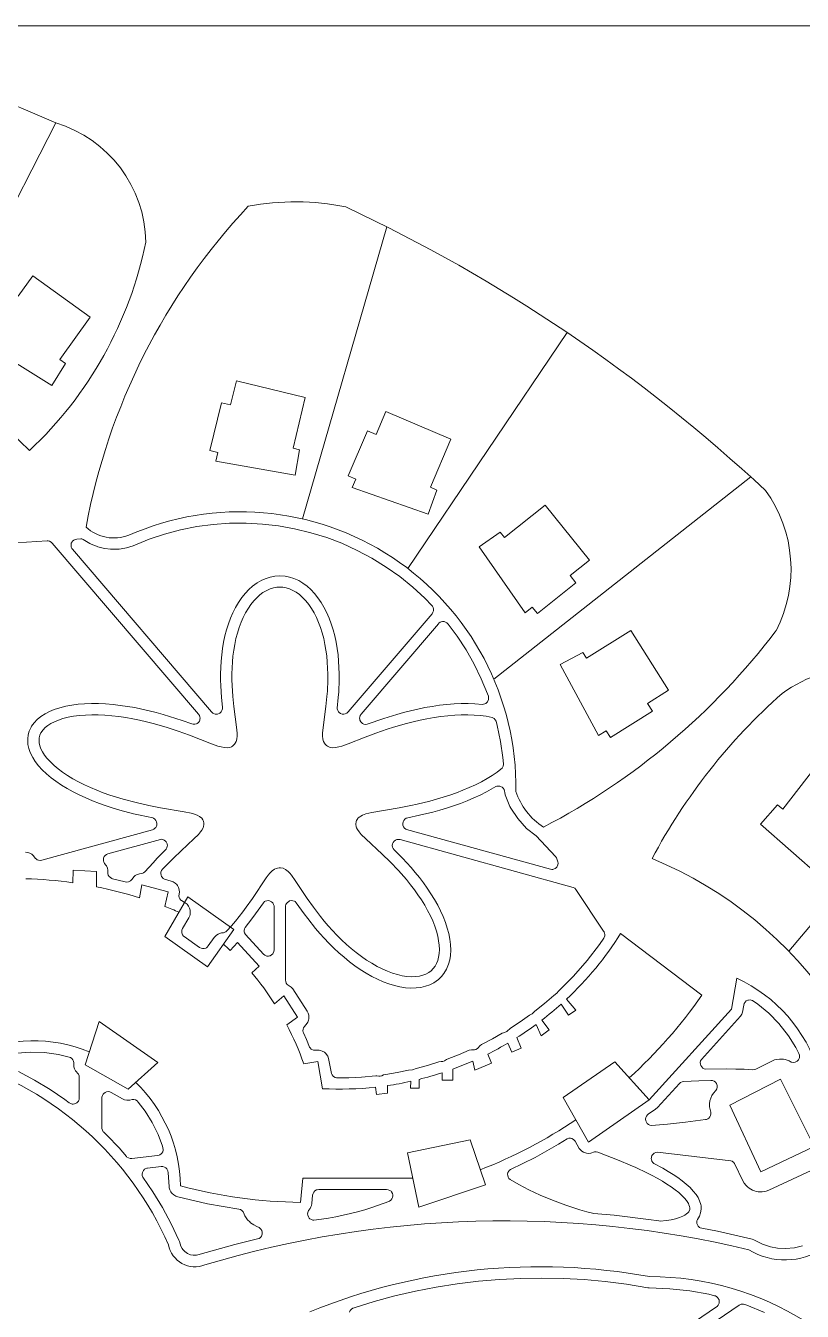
# Model space of a CAD drawing. Header units: inches. Extents: x 36 to 78.3, y 17.3 to 55.9.
# Drawn here: x 48.14 to 63.2, y 30.96 to 55.9 of the extents above; entities that cross this region are included whole.
import ezdxf

# ---------------------------------------------------------------- set-up
doc = ezdxf.new("R2010")
doc.units = ezdxf.units.IN
doc.layers.add('01_ORIGINAL_PLAN', color=7, linetype='CONTINUOUS', lineweight=20)
doc.layers.add('02_CONCEPT_CLOSED_AREAS', color=7, linetype='CONTINUOUS', lineweight=15)

msp = doc.modelspace()

# ---------------------------------------------------------------- linework, layer by layer
at = {"layer": '01_ORIGINAL_PLAN'}
msp.add_line((36.248, 55.9), (71.442, 55.9), dxfattribs=at)
for points in [[(48.726, 54.013), (46.225, 49.126)], [(55.143, 52), (53.51, 46.333)], [(55.552, 45.371), (58.647, 49.945)], [(62.206, 47.145), (57.223, 43.22)], [(66.604, 42.276), (62.941, 37.945)], [(49.053, 39.272), (49.062, 39.519), (49.515, 39.492), (49.513, 39.194)], [(50.35, 38.981), (50.396, 39.232), (50.902, 39.093), (50.842, 38.811)], [(51.286, 38.996), (52.178, 38.364), (51.665, 37.64), (50.837, 38.227), (51.286, 38.996)], [(52.249, 38.111), (52.108, 37.96)], [(52.249, 38.111), (52.668, 37.654), (52.525, 37.523)], [(52.968, 36.924), (53.149, 37.079), (53.413, 36.661), (53.207, 36.514)], [(58.528, 36.918), (58.67, 36.704), (58.814, 36.799), (58.632, 37.014)], [(49.567, 36.583), (50.703, 35.787), (50.129, 35.27), (49.295, 35.742), (49.567, 36.583)], [(58.043, 36.524), (58.141, 36.305), (58.295, 36.419), (58.155, 36.608)], [(57.496, 36.162), (57.572, 35.985), (57.754, 36.063), (57.668, 36.267)], [(56.812, 35.811), (56.853, 35.634), (57.179, 35.773), (57.105, 35.949)], [(53.805, 35.806), (53.533, 35.759)], [(53.805, 35.806), (53.805, 35.806)], [(58.564, 35.106), (59.058, 34.241), (60.235, 35.059), (59.57, 35.799), (58.564, 35.106)], [(55.61, 35.419), (55.608, 35.288), (55.771, 35.288), (55.771, 35.457)], [(56.221, 35.586), (56.221, 35.439), (56.423, 35.439), (56.423, 35.655)], [(54.929, 35.306), (54.944, 35.165), (55.16, 35.189), (55.16, 35.336)], [(53.515, 33.54), (53.473, 33.07)], [(53.515, 33.54), (55.65, 33.54)]]:
    msp.add_lwpolyline(points, dxfattribs=at)
for points in [[(48.804, 49.422), (49.389, 50.246), (48.277, 51.045), (47.995, 50.654), (47.85, 50.758), (47.292, 49.982), (47.421, 49.889), (47.319, 49.747), (48.648, 48.921), (48.911, 49.345)], [(53.327, 47.704), (53.561, 48.687), (52.231, 49.012), (52.116, 48.544), (51.942, 48.586), (51.715, 47.658), (51.87, 47.62), (51.829, 47.45), (53.37, 47.181), (53.455, 47.672)], [(55.995, 46.944), (56.387, 47.876), (55.128, 48.415), (54.938, 47.972), (54.774, 48.042), (54.397, 47.164), (54.544, 47.101), (54.475, 46.94), (55.951, 46.422), (56.116, 46.892)], [(57.426, 45.973), (58.218, 46.601), (59.075, 45.534), (58.699, 45.232), (58.811, 45.092), (58.066, 44.493), (57.966, 44.618), (57.83, 44.508), (56.934, 45.791), (57.343, 46.076)], [(59.019, 43.63), (59.878, 44.165), (60.608, 43.006), (60.2, 42.749), (60.296, 42.598), (59.487, 42.088), (59.402, 42.222), (59.254, 42.129), (58.511, 43.505), (58.949, 43.742)], [(62.827, 40.702), (63.445, 41.502), (64.534, 40.672), (64.241, 40.288), (64.384, 40.18), (63.804, 39.42), (63.677, 39.516), (63.571, 39.377), (62.394, 40.407), (62.722, 40.782)], [(61.796, 34.957), (62.78, 35.461), (63.435, 34.152), (62.399, 33.663)], [(55.549, 34.034), (56.763, 34.283), (57.058, 33.412), (55.766, 32.976)]]:
    msp.add_lwpolyline(points, close=True, dxfattribs=at)
for points in [[(50.14, 46.014, -0.546754), (57.65, 41.045, 0.171391), (58.184, 40.351, 0.171391)], [(60.29, 39.74, -0.089338), (62.813, 42.944, -0.322066), (66.051, 42.944, -0.030946), (69.111, 38.833, -0.044664), (70.78, 33.554, -0.301674), (68.967, 31.144, -0.082145), (65.591, 31.078)], [(60.29, 39.74, -0.300089), (65.18, 32.538)], [(59.849, 35.488, 0.057164), (61.253, 37.088), (59.681, 38.289, -0.064319), (58.632, 37.014, -0.064319)], [(45.692, 38.109, 0.060935), (47.109, 35.956, -0.206423), (49.375, 35.99)], [(59.998, 35.322), (60.235, 35.059), (61.831, 36.816), (61.933, 37.418, -0.214593), (63.522, 35.602, 0.212382), (64.188, 33.517, -0.642649), (62.166, 32.15, 0.132984), (51.615, 31.858, -0.471407), (50.913, 32.245)], [(58.528, 36.918, -0.018836), (58.155, 36.608, -0.018836)], [(58.043, 36.524, -0.017658), (57.668, 36.267, -0.017658)], [(57.496, 36.162, -0.017305), (57.105, 35.949, -0.017305)], [(54.929, 35.306, -0.040089), (53.897, 35.276), (53.805, 35.806)], [(56.812, 35.811, -0.016254), (56.423, 35.655, -0.016254)], [(56.221, 35.586, -0.018166), (55.771, 35.457, -0.018166)], [(50.274, 35.4, -0.198705), (51.143, 33.392, 0.063223), (53.473, 33.07)], [(55.61, 35.419, -0.017778), (55.16, 35.336, -0.017778)], [(56.959, 33.703, 0.056142), (58.811, 34.673)], [(53.65, 30.945, -0.14301), (60.243, 31.63, -0.286424), (65.36, 28.431), (66.481, 23.89, -0.272091), (64.9, 18.954), (63.661, 17.533)]]:
    msp.add_lwpolyline(points, format="xyb", dxfattribs=at)
for centre, radius, start, end in [((41.139, 37.317), 18.339, 65.5622, 90.1344), ((48.026, 51.672), 2.444, 0.7167, 73.3418), ((61.436, 43.951), 12.326, 136.7478, 169.6154), ((53.373, 47.535), 4.948, 78.6004, 100.6499), ((40.939, 23.771), 31.601, 47.0054, 64.8874), ((43.034, 53.196), 7.583, 313.0815, 348.6437), ((42.751, 42.34), 7.624, 44.2289, 105.6047), ((60.387, 45.356), 2.599, 332.6099, 36.0186), ((49.852, 46.755), 0.794, 227.0981, 291.2465), ((51.961, 52.291), 13.465, 297.5281, 322.8549), ((47.898, 31.093), 8.26, 81.9573, 88.3074), ((47.898, 31.093), 8.26, 72.7279, 78.7214), ((47.898, 31.093), 8.26, 67.0855, 69.118), ((48.363, 33.974), 5.47, 46.7825, 48.644), ((48.363, 33.974), 5.47, 32.6388, 40.4465), ((48.363, 33.974), 5.47, 19.0436, 27.6609), ((44.996, 29.643), 6.464, 23.734, 72.5429)]:
    msp.add_arc(centre, radius, start, end, dxfattribs=at)
at = {"layer": '02_CONCEPT_CLOSED_AREAS'}
for points in [[(49.212, 45.945), (49.228, 45.943), (49.258, 45.932), (49.383, 45.856), (49.41, 45.842), (49.512, 45.8), (49.541, 45.79), (49.647, 45.762), (49.677, 45.756), (49.786, 45.743), (49.816, 45.742), (49.927, 45.744), (49.957, 45.746), (50.067, 45.764), (50.097, 45.771), (50.223, 45.811), (50.535, 45.937), (50.836, 46.037), (51.147, 46.119), (51.461, 46.181), (51.777, 46.224), (52.095, 46.247), (52.42, 46.249), (52.737, 46.232), (53.045, 46.197), (53.358, 46.141), (53.675, 46.064), (53.98, 45.969), (54.272, 45.858), (54.572, 45.721), (54.858, 45.569), (55.135, 45.397), (55.396, 45.213), (55.648, 45.01), (55.885, 44.792), (56.019, 44.653), (56.029, 44.641), (56.045, 44.613), (56.052, 44.581), (56.051, 44.549), (56.041, 44.519), (56.024, 44.492), (54.394, 42.586), (54.37, 42.564), (54.341, 42.55), (54.31, 42.544), (54.278, 42.546), (54.247, 42.557), (54.221, 42.575), (54.21, 42.587), (54.193, 42.614), (54.184, 42.645), (54.183, 42.661), (54.203, 42.867), (54.212, 42.979), (54.221, 43.206), (54.221, 43.328), (54.218, 43.447), (54.211, 43.569), (54.199, 43.692), (54.182, 43.817), (54.161, 43.939), (54.135, 44.06), (54.104, 44.179), (54.068, 44.294), (54.027, 44.405), (53.976, 44.519), (53.927, 44.616), (53.872, 44.711), (53.809, 44.802), (53.742, 44.885), (53.671, 44.961), (53.598, 45.026), (53.517, 45.087), (53.436, 45.134), (53.339, 45.178), (53.258, 45.203), (53.171, 45.22), (53.062, 45.227), (52.974, 45.221), (52.883, 45.203), (52.803, 45.178), (52.719, 45.141), (52.632, 45.091), (52.543, 45.026), (52.47, 44.961), (52.405, 44.892), (52.336, 44.807), (52.271, 44.712), (52.213, 44.614), (52.161, 44.512), (52.115, 44.406), (52.075, 44.298), (52.037, 44.177), (52.006, 44.06), (51.981, 43.942), (51.959, 43.815), (51.943, 43.693), (51.931, 43.57), (51.924, 43.45), (51.92, 43.328), (51.92, 43.209), (51.923, 43.093), (51.938, 42.869), (51.958, 42.677), (51.957, 42.645), (51.948, 42.614), (51.941, 42.6), (51.931, 42.587), (51.908, 42.565), (51.894, 42.557), (51.864, 42.546), (51.848, 42.544), (51.816, 42.546), (51.785, 42.556), (51.772, 42.564), (51.748, 42.586), (49.048, 45.743), (49.039, 45.756), (49.025, 45.784), (49.02, 45.814), (49.02, 45.83), (49.026, 45.861), (49.04, 45.888), (49.05, 45.901), (49.073, 45.921), (49.101, 45.935), (49.132, 45.941)], [(50.835, 39.341), (50.808, 39.356), (50.786, 39.378), (50.778, 39.391), (50.766, 39.419), (50.761, 39.449), (50.762, 39.465), (50.764, 39.48), (50.776, 39.509), (50.794, 39.534), (50.851, 39.595), (51.008, 39.752), (51.156, 39.893), (51.404, 40.121), (51.492, 40.208), (51.534, 40.257), (51.559, 40.292), (51.582, 40.335), (51.591, 40.361), (51.599, 40.402), (51.598, 40.427), (51.59, 40.467), (51.577, 40.492), (51.556, 40.523), (51.512, 40.56), (51.47, 40.582), (51.413, 40.603), (51.351, 40.62), (51.218, 40.648), (50.756, 40.726), (50.529, 40.77), (50.283, 40.826), (50.029, 40.893), (49.9, 40.931), (49.772, 40.973), (49.647, 41.018), (49.522, 41.066), (49.395, 41.119), (49.28, 41.172), (49.166, 41.23), (49.057, 41.29), (48.954, 41.352), (48.858, 41.416), (48.771, 41.482), (48.691, 41.548), (48.621, 41.615), (48.554, 41.689), (48.509, 41.747), (48.468, 41.81), (48.438, 41.871), (48.416, 41.93), (48.404, 41.984), (48.4, 42.036), (48.404, 42.085), (48.416, 42.133), (48.437, 42.18), (48.478, 42.239), (48.519, 42.281), (48.569, 42.322), (48.63, 42.361), (48.7, 42.397), (48.78, 42.429), (48.861, 42.456), (48.967, 42.482), (49.071, 42.501), (49.183, 42.515), (49.301, 42.525), (49.423, 42.529), (49.55, 42.528), (49.676, 42.522), (49.813, 42.511), (49.948, 42.496), (50.083, 42.476), (50.218, 42.453), (50.35, 42.426), (50.483, 42.396), (50.616, 42.362), (50.866, 42.291), (51.101, 42.213), (51.317, 42.135), (51.746, 41.967), (51.87, 41.924), (51.934, 41.906), (51.989, 41.895), (52.051, 41.892), (52.098, 41.899), (52.131, 41.912), (52.152, 41.923), (52.194, 41.961), (52.207, 41.979), (52.223, 42.01), (52.237, 42.06), (52.244, 42.122), (52.243, 42.177), (52.233, 42.292), (52.178, 42.691), (52.157, 42.887), (52.143, 43.098), (52.14, 43.212), (52.14, 43.326), (52.143, 43.44), (52.151, 43.556), (52.161, 43.668), (52.177, 43.787), (52.196, 43.896), (52.22, 44.008), (52.249, 44.117), (52.282, 44.222), (52.322, 44.329), (52.361, 44.419), (52.406, 44.509), (52.46, 44.6), (52.508, 44.67), (52.564, 44.739), (52.63, 44.809), (52.682, 44.855), (52.744, 44.901), (52.818, 44.945), (52.883, 44.973), (52.948, 44.992), (53.013, 45.004), (53.063, 45.007), (53.128, 45.004), (53.193, 44.992), (53.258, 44.973), (53.323, 44.945), (53.387, 44.908), (53.45, 44.863), (53.519, 44.801), (53.578, 44.739), (53.633, 44.67), (53.686, 44.593), (53.735, 44.509), (53.781, 44.419), (53.822, 44.323), (53.86, 44.222), (53.891, 44.122), (53.921, 44.008), (53.945, 43.896), (53.964, 43.787), (53.98, 43.672), (53.991, 43.552), (53.998, 43.437), (54.001, 43.322), (54.001, 43.209), (53.992, 42.991), (53.984, 42.887), (53.964, 42.693), (53.902, 42.233), (53.898, 42.175), (53.897, 42.125), (53.904, 42.06), (53.918, 42.01), (53.935, 41.979), (53.948, 41.961), (53.975, 41.934), (53.995, 41.92), (54.044, 41.899), (54.096, 41.892), (54.152, 41.895), (54.216, 41.908), (54.271, 41.924), (54.395, 41.967), (54.727, 42.097), (54.93, 42.174), (55.154, 42.251), (55.276, 42.291), (55.525, 42.362), (55.659, 42.396), (55.792, 42.426), (55.923, 42.453), (56.062, 42.477), (56.194, 42.496), (56.328, 42.511), (56.465, 42.522), (56.591, 42.528), (56.718, 42.529), (56.841, 42.525), (56.958, 42.515), (57.07, 42.501), (57.189, 42.478), (57.203, 42.473), (57.229, 42.457), (57.249, 42.436), (57.264, 42.41), (57.288, 42.326), (57.353, 42.013), (57.398, 41.701), (57.408, 41.58), (57.408, 41.564), (57.403, 41.535), (57.398, 41.521), (57.382, 41.495), (57.36, 41.474), (57.288, 41.42), (57.192, 41.355), (57.089, 41.292), (56.98, 41.232), (56.865, 41.174), (56.746, 41.119), (56.623, 41.067), (56.497, 41.019), (56.37, 40.973), (56.241, 40.931), (56.11, 40.892), (55.982, 40.857), (55.735, 40.797), (55.612, 40.77), (55.387, 40.726), (54.854, 40.634), (54.736, 40.606), (54.675, 40.584), (54.64, 40.566), (54.621, 40.554), (54.593, 40.531), (54.581, 40.518), (54.558, 40.481), (54.549, 40.459), (54.542, 40.408), (54.551, 40.357), (54.559, 40.335), (54.576, 40.302), (54.608, 40.257), (54.649, 40.208), (54.737, 40.121), (55.057, 39.826), (55.211, 39.676), (55.37, 39.51), (55.526, 39.332), (55.605, 39.234), (55.68, 39.137), (55.749, 39.04), (55.817, 38.939), (55.88, 38.837), (55.937, 38.735), (55.992, 38.627), (56.036, 38.53), (56.075, 38.43), (56.108, 38.332), (56.133, 38.237), (56.151, 38.145), (56.162, 38.058), (56.165, 37.975), (56.161, 37.899), (56.15, 37.828), (56.133, 37.763), (56.11, 37.705), (56.081, 37.652), (56.046, 37.606), (56.005, 37.565), (55.958, 37.53), (55.905, 37.5), (55.844, 37.477), (55.777, 37.46), (55.704, 37.45), (55.625, 37.448), (55.531, 37.455), (55.442, 37.469), (55.35, 37.49), (55.255, 37.519), (55.157, 37.556), (55.057, 37.6), (54.961, 37.648), (54.855, 37.709), (54.753, 37.772), (54.653, 37.842), (54.553, 37.916), (54.455, 37.995), (54.363, 38.076), (54.268, 38.165), (54.178, 38.253), (54.092, 38.344), (54.01, 38.435), (53.931, 38.527), (53.857, 38.619), (53.722, 38.796), (53.602, 38.967), (53.371, 39.316), (53.295, 39.421), (53.264, 39.458), (53.23, 39.492), (53.183, 39.528), (53.133, 39.552), (53.086, 39.561), (53.056, 39.561), (53.025, 39.556), (53, 39.549), (52.97, 39.535), (52.922, 39.502), (52.876, 39.456), (52.843, 39.416), (52.806, 39.368), (52.538, 38.965), (52.42, 38.798), (52.355, 38.709), (52.208, 38.525), (52.13, 38.433), (52.043, 38.337), (52.02, 38.318), (52.007, 38.311), (51.978, 38.301), (51.941, 38.297), (51.899, 38.286), (51.876, 38.276), (51.842, 38.254), (51.811, 38.224), (51.797, 38.207), (51.682, 38.045), (51.661, 38.022), (51.648, 38.012), (51.634, 38.005), (51.604, 37.996), (51.573, 37.994), (51.542, 38.001), (51.515, 38.016), (51.218, 38.226), (51.205, 38.237), (51.185, 38.262), (51.177, 38.276), (51.168, 38.307), (51.167, 38.323), (51.171, 38.355), (51.184, 38.385), (51.304, 38.591), (51.322, 38.631), (51.329, 38.655), (51.334, 38.696), (51.331, 38.737), (51.326, 38.761), (51.319, 38.782), (51.3, 38.819), (51.271, 38.856), (51.237, 38.884), (51.161, 38.925), (51.15, 38.934), (51.131, 38.958), (51.119, 38.985), (51.114, 39.015), (51.122, 39.092), (51.117, 39.136), (51.104, 39.178), (51.083, 39.217), (51.07, 39.235), (51.038, 39.266), (51.001, 39.289), (50.96, 39.305)], [(54.765, 42.348), (54.734, 42.345), (54.703, 42.351), (54.674, 42.364), (54.661, 42.373), (54.64, 42.397), (54.625, 42.425), (54.621, 42.44), (54.618, 42.471), (54.62, 42.487), (54.63, 42.517), (54.647, 42.543), (56.147, 44.297), (56.157, 44.308), (56.183, 44.326), (56.197, 44.332), (56.226, 44.339), (56.257, 44.338), (56.272, 44.334), (56.3, 44.322), (56.313, 44.313), (56.334, 44.291), (56.509, 44.057), (56.682, 43.791), (56.839, 43.514), (56.978, 43.229), (57.1, 42.935), (57.115, 42.892), (57.121, 42.86), (57.119, 42.828), (57.108, 42.798), (57.1, 42.784), (57.078, 42.76), (57.065, 42.751), (57.05, 42.743), (57.019, 42.734), (57.003, 42.733), (56.854, 42.744), (56.722, 42.749), (56.586, 42.748), (56.451, 42.742), (56.31, 42.731), (56.169, 42.715), (56.027, 42.694), (55.885, 42.67), (55.745, 42.641), (55.607, 42.61), (55.471, 42.576), (55.339, 42.539), (55.085, 42.461)], [(55.528, 40.306), (55.513, 40.313), (55.488, 40.333), (55.469, 40.358), (55.458, 40.388), (55.455, 40.42), (55.46, 40.452), (55.474, 40.481), (55.495, 40.505), (55.521, 40.523), (55.551, 40.534), (55.782, 40.582), (56.039, 40.644), (56.171, 40.681), (56.304, 40.721), (56.442, 40.766), (56.573, 40.812), (56.702, 40.862), (56.835, 40.918), (56.958, 40.974), (57.079, 41.035), (57.262, 41.139), (57.277, 41.144), (57.307, 41.149), (57.338, 41.146), (57.352, 41.142), (57.38, 41.128), (57.402, 41.107), (57.419, 41.081), (57.429, 41.052), (57.432, 41.021), (57.441, 40.979), (57.535, 40.754), (57.553, 40.721), (57.684, 40.518), (57.858, 40.327), (58.042, 40.181), (58.419, 39.78), (58.438, 39.754), (58.465, 39.681), (58.47, 39.65), (58.465, 39.619), (58.453, 39.59), (58.445, 39.576), (58.434, 39.565), (58.409, 39.546), (58.38, 39.534), (58.365, 39.531), (58.349, 39.53), (58.318, 39.534)], [(49.671, 39.648), (49.656, 39.675), (49.651, 39.69), (49.648, 39.72), (49.653, 39.751), (49.665, 39.779), (49.683, 39.803), (49.708, 39.822), (49.736, 39.834), (50.753, 40.113), (50.769, 40.115), (50.8, 40.111), (50.829, 40.099), (50.854, 40.08), (50.864, 40.068), (50.88, 40.041), (50.885, 40.026), (50.889, 39.994), (50.888, 39.979), (50.88, 39.948), (50.864, 39.921), (50.694, 39.749), (50.611, 39.661), (50.452, 39.482), (50.426, 39.464), (50.412, 39.458), (50.397, 39.453), (50.348, 39.447), (50.327, 39.441), (50.288, 39.424), (50.267, 39.41), (50.237, 39.384), (50.223, 39.368), (50.199, 39.332), (50.177, 39.31), (50.149, 39.294), (50.135, 39.289), (50.103, 39.285), (50.072, 39.289), (49.827, 39.351), (49.811, 39.356), (49.783, 39.371), (49.76, 39.393), (49.744, 39.421), (49.736, 39.452), (49.734, 39.513), (49.725, 39.556), (49.708, 39.597), (49.696, 39.616)], [(53.235, 37.282), (53.213, 37.301), (53.195, 37.326), (53.184, 37.353), (53.181, 37.383), (53.181, 38.806), (53.182, 38.822), (53.19, 38.853), (53.198, 38.867), (53.218, 38.892), (53.244, 38.911), (53.258, 38.918), (53.289, 38.925), (53.321, 38.924), (53.352, 38.914), (53.366, 38.906), (53.39, 38.885), (53.543, 38.668), (53.611, 38.576), (53.764, 38.384), (53.846, 38.288), (53.93, 38.194), (54.021, 38.099), (54.116, 38.005), (54.214, 37.914), (54.317, 37.825), (54.421, 37.74), (54.525, 37.663), (54.632, 37.589), (54.747, 37.517), (54.853, 37.456), (54.964, 37.4), (55.075, 37.352), (55.186, 37.31), (55.295, 37.277), (55.4, 37.252), (55.508, 37.236), (55.608, 37.228), (55.718, 37.231), (55.805, 37.241), (55.897, 37.263), (55.983, 37.294), (56.059, 37.333), (56.147, 37.397), (56.208, 37.456), (56.253, 37.514), (56.302, 37.595), (56.342, 37.692), (56.365, 37.778), (56.379, 37.862), (56.385, 37.964), (56.381, 38.073), (56.369, 38.18), (56.348, 38.286), (56.319, 38.393), (56.285, 38.498), (56.238, 38.616), (56.188, 38.726), (56.133, 38.835), (56.069, 38.949), (56.002, 39.057), (55.93, 39.166), (55.855, 39.27), (55.778, 39.371), (55.697, 39.471), (55.615, 39.566), (55.449, 39.747), (55.288, 39.909), (55.269, 39.934), (55.256, 39.963), (55.252, 39.994), (55.256, 40.026), (55.268, 40.055), (55.287, 40.08), (55.313, 40.099), (55.342, 40.111), (55.357, 40.114), (55.389, 40.113), (55.404, 40.11), (58.761, 39.182), (58.79, 39.164), (58.813, 39.139), (59.351, 38.334), (59.359, 38.32), (59.371, 38.29), (59.373, 38.273), (59.372, 38.241), (59.361, 38.21), (59.353, 38.196), (59.269, 38.071), (59.03, 37.761), (58.767, 37.46), (58.477, 37.17), (58.441, 37.127), (58.383, 37.083), (58.203, 36.928), (58.019, 36.781), (57.978, 36.741), (57.964, 36.73), (57.914, 36.702), (57.733, 36.573), (57.548, 36.452), (57.531, 36.439), (57.489, 36.399), (57.475, 36.389), (57.461, 36.381), (57.406, 36.362), (57.386, 36.352), (57.198, 36.246), (56.985, 36.134), (56.951, 36.106), (56.916, 36.066), (56.904, 36.055), (56.875, 36.039), (56.844, 36.031), (56.787, 36.03), (56.745, 36.021), (56.536, 35.934), (56.346, 35.862), (56.306, 35.842), (56.263, 35.815), (56.233, 35.807), (56.197, 35.804), (56.154, 35.795), (55.935, 35.728), (55.716, 35.67), (55.643, 35.642), (55.565, 35.634), (55.345, 35.59), (55.126, 35.554), (55.083, 35.542), (55.048, 35.527), (55.019, 35.519), (54.989, 35.519), (54.951, 35.525), (54.93, 35.526), (54.654, 35.503), (54.409, 35.49), (54.186, 35.488), (54.171, 35.489), (54.141, 35.496), (54.114, 35.511), (54.102, 35.521), (54.083, 35.545), (54.07, 35.573), (54.017, 35.865), (54.002, 35.905), (53.979, 35.942), (53.965, 35.958), (53.934, 35.984), (53.894, 36.007), (53.859, 36.019), (53.832, 36.025), (53.789, 36.026), (53.754, 36.022), (53.722, 36.026), (53.693, 36.038), (53.679, 36.046), (53.657, 36.069), (53.648, 36.082), (53.585, 36.233), (53.529, 36.357), (53.523, 36.371), (53.518, 36.401), (53.521, 36.431), (53.531, 36.46), (53.548, 36.485), (53.575, 36.512), (53.602, 36.547), (53.613, 36.569), (53.627, 36.608), (53.631, 36.63), (53.633, 36.675), (53.63, 36.701), (53.619, 36.739), (53.599, 36.779), (53.322, 37.215), (53.291, 37.247), (53.274, 37.26)], [(52.402, 38.271), (52.386, 38.299), (52.382, 38.314), (52.378, 38.345), (52.383, 38.376), (52.396, 38.405), (52.528, 38.574), (52.597, 38.666), (52.751, 38.885), (52.775, 38.906), (52.789, 38.914), (52.82, 38.924), (52.852, 38.925), (52.868, 38.923), (52.898, 38.911), (52.912, 38.903), (52.935, 38.88), (52.951, 38.853), (52.96, 38.822), (52.961, 38.806), (52.961, 37.969), (52.956, 37.937), (52.944, 37.908), (52.935, 37.894), (52.912, 37.872), (52.884, 37.857), (52.869, 37.852), (52.853, 37.849), (52.821, 37.85), (52.791, 37.859), (52.777, 37.867), (52.752, 37.887)], [(61.334, 35.656), (61.303, 35.663), (61.276, 35.677), (61.253, 35.699), (61.236, 35.725), (61.227, 35.755), (61.226, 35.786), (61.232, 35.816), (61.247, 35.844), (62.007, 36.684), (62.029, 36.72), (62.044, 36.759), (62.069, 36.899), (62.078, 36.93), (62.095, 36.957), (62.118, 36.978), (62.147, 36.992), (62.162, 36.997), (62.194, 36.999), (62.21, 36.997), (62.24, 36.987), (62.343, 36.919), (62.553, 36.744), (62.752, 36.54), (62.936, 36.305), (63.082, 36.074), (63.139, 35.958), (63.15, 35.927), (63.151, 35.895), (63.149, 35.879), (63.145, 35.864), (63.13, 35.836), (63.108, 35.812), (63.081, 35.795), (63.066, 35.79), (63.034, 35.785), (63.002, 35.788), (62.987, 35.793), (62.947, 35.814), (62.912, 35.828), (62.875, 35.84), (62.837, 35.847), (62.799, 35.851), (62.762, 35.851), (62.701, 35.843), (62.663, 35.834), (62.612, 35.813), (62.305, 35.656), (62.275, 35.646), (62.243, 35.643), (62.08, 35.652), (61.913, 35.658), (61.74, 35.66)], [(60.281, 34.56), (60.25, 34.566), (60.222, 34.579), (60.198, 34.599), (60.18, 34.625), (60.169, 34.654), (60.166, 34.686), (60.172, 34.717), (60.185, 34.745), (60.205, 34.769), (60.218, 34.779), (60.36, 34.878), (60.398, 34.911), (60.82, 35.376), (60.844, 35.396), (60.872, 35.409), (60.902, 35.415), (61.198, 35.43), (61.432, 35.437), (61.464, 35.434), (61.493, 35.422), (61.519, 35.403), (61.538, 35.378), (61.545, 35.364), (61.554, 35.334), (61.554, 35.302), (61.546, 35.272), (61.53, 35.244), (61.484, 35.192), (61.453, 35.143), (61.431, 35.094), (61.414, 35.038), (61.407, 34.985), (61.407, 34.926), (61.415, 34.873), (61.43, 34.82), (61.432, 34.788), (61.425, 34.756), (61.411, 34.727), (61.389, 34.703), (61.375, 34.694), (61.346, 34.681), (61.33, 34.677), (60.941, 34.626), (60.593, 34.588)], [(50.209, 35.064), (50.241, 35.065), (50.273, 35.057), (50.301, 35.041), (50.324, 35.018), (50.459, 34.84), (50.595, 34.621), (50.708, 34.39), (50.794, 34.16), (50.803, 34.128), (50.807, 34.097), (50.806, 34.081), (50.798, 34.051), (50.782, 34.023), (50.771, 34.012), (50.746, 33.993), (50.732, 33.986), (50.701, 33.978), (50.199, 33.921), (50.165, 33.922), (50.133, 33.932), (50.106, 33.95), (50.094, 33.962), (49.953, 34.126), (49.717, 34.374), (49.658, 34.43), (49.647, 34.442), (49.63, 34.47), (49.621, 34.501), (49.62, 34.518), (49.62, 35.1), (49.621, 35.115), (49.629, 35.145), (49.645, 35.172), (49.655, 35.184), (49.68, 35.203), (49.708, 35.215), (49.739, 35.22), (49.77, 35.216), (49.799, 35.204), (50.021, 35.079), (50.059, 35.062), (50.1, 35.052), (50.143, 35.051), (50.164, 35.053)], [(57.536, 33.514), (57.514, 33.535), (57.499, 33.561), (57.49, 33.591), (57.489, 33.621), (57.496, 33.651), (57.51, 33.678), (57.52, 33.69), (57.543, 33.71), (58.02, 33.944), (58.477, 34.2), (58.643, 34.304), (58.674, 34.314), (58.706, 34.315), (58.737, 34.307), (58.765, 34.291), (58.777, 34.28), (58.797, 34.255), (58.879, 34.114), (58.907, 34.082), (58.926, 34.066), (58.959, 34.045), (58.979, 34.036), (59.02, 34.025), (59.063, 34.021), (59.106, 34.027), (59.176, 34.048), (59.206, 34.049), (59.236, 34.042), (59.652, 33.882), (59.865, 33.794), (59.973, 33.747), (60.187, 33.646), (60.291, 33.593), (60.392, 33.539), (60.492, 33.481), (60.579, 33.427), (60.664, 33.371), (60.741, 33.315), (60.809, 33.259), (60.875, 33.199), (60.919, 33.153), (60.958, 33.104), (60.995, 33.046), (61.007, 33.021), (61.018, 32.988), (61.022, 32.964), (61.02, 32.932), (61.01, 32.901), (61.001, 32.886), (60.986, 32.868), (60.961, 32.845), (60.924, 32.82), (60.887, 32.801), (60.825, 32.775), (60.743, 32.751), (60.661, 32.733), (60.568, 32.719), (60.448, 32.709), (60.424, 32.71), (60.22, 32.741), (59.557, 32.822), (59.159, 32.857), (59.025, 32.89), (58.889, 32.929), (58.752, 32.971), (58.616, 33.016), (58.358, 33.112), (58.121, 33.212), (57.903, 33.315), (57.705, 33.417)], [(50.412, 33.56), (50.402, 33.589), (50.399, 33.605), (50.399, 33.62), (50.404, 33.65), (50.417, 33.678), (50.426, 33.691), (50.448, 33.712), (50.461, 33.72), (50.49, 33.732), (50.505, 33.734), (50.771, 33.765), (50.801, 33.764), (50.831, 33.756), (50.857, 33.741), (50.879, 33.72), (50.894, 33.694), (50.9, 33.68), (50.906, 33.643), (50.924, 33.378), (50.927, 33.353), (50.937, 33.315), (50.956, 33.276), (50.968, 33.258), (50.982, 33.242), (51.015, 33.214), (51.052, 33.192), (51.093, 33.178), (51.667, 33.042), (52.276, 32.938), (52.308, 32.93), (52.336, 32.913), (52.359, 32.889), (52.368, 32.875), (52.394, 32.808), (52.406, 32.787), (52.446, 32.73), (52.486, 32.69), (52.504, 32.675), (52.564, 32.634), (52.625, 32.601), (52.669, 32.582), (52.682, 32.573), (52.705, 32.551), (52.721, 32.524), (52.729, 32.493), (52.729, 32.461), (52.721, 32.43), (52.713, 32.416), (52.694, 32.391), (52.668, 32.372), (52.639, 32.361), (52.2, 32.252), (51.482, 32.05), (51.456, 32.046), (51.418, 32.044), (51.391, 32.046), (51.341, 32.055), (51.28, 32.08), (51.226, 32.118), (51.191, 32.156), (51.175, 32.177), (51.15, 32.223), (51.123, 32.309), (51.112, 32.339), (50.963, 32.654), (50.793, 32.969), (50.607, 33.274)], [(53.728, 32.727), (53.712, 32.728), (53.682, 32.737), (53.654, 32.753), (53.642, 32.764), (53.624, 32.79), (53.612, 32.82), (53.61, 32.851), (53.611, 32.867), (53.621, 32.898), (53.629, 32.912), (53.659, 32.952), (53.674, 32.981), (53.685, 33.009), (53.692, 33.05), (53.707, 33.211), (53.714, 33.242), (53.729, 33.271), (53.752, 33.294), (53.779, 33.311), (53.794, 33.316), (53.826, 33.32), (55.142, 33.32), (55.174, 33.316), (55.203, 33.304), (55.228, 33.285), (55.238, 33.273), (55.254, 33.245), (55.262, 33.214), (55.262, 33.199), (55.258, 33.167), (55.245, 33.138), (55.225, 33.114), (55.2, 33.095), (55.185, 33.088), (54.987, 33.016), (54.853, 32.971), (54.719, 32.929), (54.58, 32.89), (54.44, 32.854), (54.299, 32.821), (54.158, 32.791), (54.015, 32.765), (53.876, 32.744)]]:
    msp.add_lwpolyline(points, close=True, dxfattribs=at)
for points in [[(47.957, 45.865), (48.558, 45.904), (48.574, 45.904), (48.605, 45.898), (48.633, 45.883), (48.657, 45.862), (51.494, 42.543), (51.512, 42.517), (51.521, 42.487), (51.523, 42.471), (51.52, 42.44), (51.516, 42.425), (51.51, 42.41), (51.492, 42.384), (51.468, 42.364), (51.454, 42.357), (51.424, 42.347), (51.392, 42.346), (51.361, 42.353), (51.175, 42.42), (51.055, 42.461), (50.805, 42.538), (50.672, 42.575), (50.537, 42.609), (50.396, 42.642), (50.256, 42.67), (50.115, 42.694), (49.975, 42.714), (49.835, 42.73), (49.689, 42.742), (49.555, 42.748), (49.419, 42.749), (49.282, 42.744), (49.159, 42.734), (49.038, 42.718), (48.919, 42.697), (48.802, 42.668), (48.695, 42.633), (48.606, 42.596), (48.52, 42.552), (48.437, 42.498), (48.365, 42.44), (48.304, 42.375), (48.257, 42.308), (48.245, 42.289), (48.211, 42.215), (48.191, 42.145), (48.18, 42.064), (48.18, 42.041), (48.185, 41.955), (48.203, 41.874), (48.228, 41.801), (48.277, 41.702), (48.328, 41.622), (48.39, 41.541), (48.462, 41.462), (48.543, 41.385), (48.633, 41.31), (48.726, 41.24), (48.836, 41.166), (48.946, 41.1), (49.06, 41.037), (49.181, 40.976), (49.307, 40.918), (49.439, 40.862), (49.571, 40.811), (49.704, 40.764), (49.835, 40.721), (49.968, 40.681), (50.233, 40.611), (50.36, 40.582), (50.606, 40.529), (50.621, 40.523), (50.647, 40.505), (50.668, 40.481), (50.681, 40.452), (50.687, 40.42), (50.683, 40.388), (50.679, 40.373), (50.663, 40.345), (50.641, 40.322), (50.628, 40.313), (50.599, 40.3), (48.453, 39.708), (48.422, 39.703), (48.391, 39.707), (48.362, 39.719), (48.349, 39.727), (48.327, 39.749), (48.293, 39.796), (48.261, 39.825), (48.223, 39.848), (48.182, 39.862), (48.139, 39.868)], [(47.969, 35.968), (48.236, 35.986), (48.503, 35.977), (48.78, 35.939), (48.985, 35.889), (49.013, 35.879), (49.038, 35.861), (49.058, 35.837), (49.065, 35.824), (49.071, 35.81), (49.076, 35.78), (49.075, 35.746), (49.078, 35.703), (49.09, 35.662), (49.109, 35.623), (49.163, 35.558), (49.176, 35.528), (49.179, 35.512), (49.18, 35.097), (49.176, 35.066), (49.171, 35.051), (49.164, 35.037), (49.145, 35.012), (49.133, 35.002), (49.106, 34.986), (49.091, 34.981), (49.06, 34.977), (49.045, 34.978), (49.014, 34.986), (48.987, 35.002), (48.901, 35.067), (48.618, 35.26), (48.315, 35.444), (48.002, 35.612)], [(63.21, 32.229), (63.056, 32.191), (62.882, 32.175), (62.725, 32.183), (62.585, 32.21), (62.434, 32.261), (62.266, 32.345), (62.232, 32.359), (61.559, 32.511), (61.254, 32.569), (61.224, 32.578), (61.211, 32.586), (61.187, 32.607), (61.169, 32.633), (61.159, 32.663), (61.157, 32.694), (61.159, 32.71), (61.169, 32.74), (61.208, 32.801), (61.233, 32.865), (61.244, 32.939), (61.24, 33.003), (61.235, 33.029), (61.213, 33.099), (61.182, 33.164), (61.144, 33.224), (61.09, 33.291), (61.028, 33.357), (60.954, 33.425), (60.875, 33.489), (60.79, 33.551), (60.699, 33.612), (60.605, 33.67), (60.5, 33.731), (60.327, 33.823), (60.303, 33.844), (60.286, 33.871), (60.277, 33.901), (60.275, 33.917), (60.278, 33.949), (60.289, 33.978), (60.298, 33.992), (60.319, 34.015), (60.332, 34.024), (60.361, 34.037), (60.393, 34.042), (61.818, 33.879), (61.847, 33.868), (61.86, 33.86), (61.872, 33.851), (61.891, 33.827), (62.05, 33.489), (62.078, 33.442), (62.116, 33.395), (62.144, 33.369), (62.174, 33.345), (62.206, 33.324), (62.24, 33.307), (62.276, 33.293), (62.313, 33.283), (62.351, 33.277), (62.389, 33.274), (62.428, 33.275), (62.466, 33.279), (62.505, 33.288), (62.555, 33.306), (63.377, 33.692)], [(54.425, 30.943), (54.438, 30.973), (54.459, 30.998), (54.485, 31.017), (54.512, 31.027), (54.902, 31.147), (55.3, 31.255), (55.701, 31.347), (56.104, 31.426), (56.51, 31.49), (56.922, 31.54), (57.331, 31.576), (57.742, 31.596), (58.153, 31.602), (58.564, 31.594), (58.976, 31.571), (59.382, 31.534), (59.792, 31.481), (60.207, 31.413), (60.235, 31.41), (60.637, 31.396), (61.021, 31.354), (61.391, 31.287), (61.503, 31.259), (61.518, 31.255), (61.545, 31.24), (61.567, 31.219), (61.576, 31.207), (61.589, 31.179), (61.592, 31.164), (61.594, 31.133), (61.591, 31.118), (61.581, 31.09), (61.574, 31.076), (61.554, 31.053), (61.542, 31.044), (56.161, 27.377)], [(56.74, 27.504), (61.977, 31.074), (62.005, 31.088), (62.02, 31.093), (62.051, 31.095), (62.067, 31.093), (62.13, 31.073), (62.473, 30.933)]]:
    msp.add_lwpolyline(points, dxfattribs=at)

doc.saveas('drawing.dxf')
